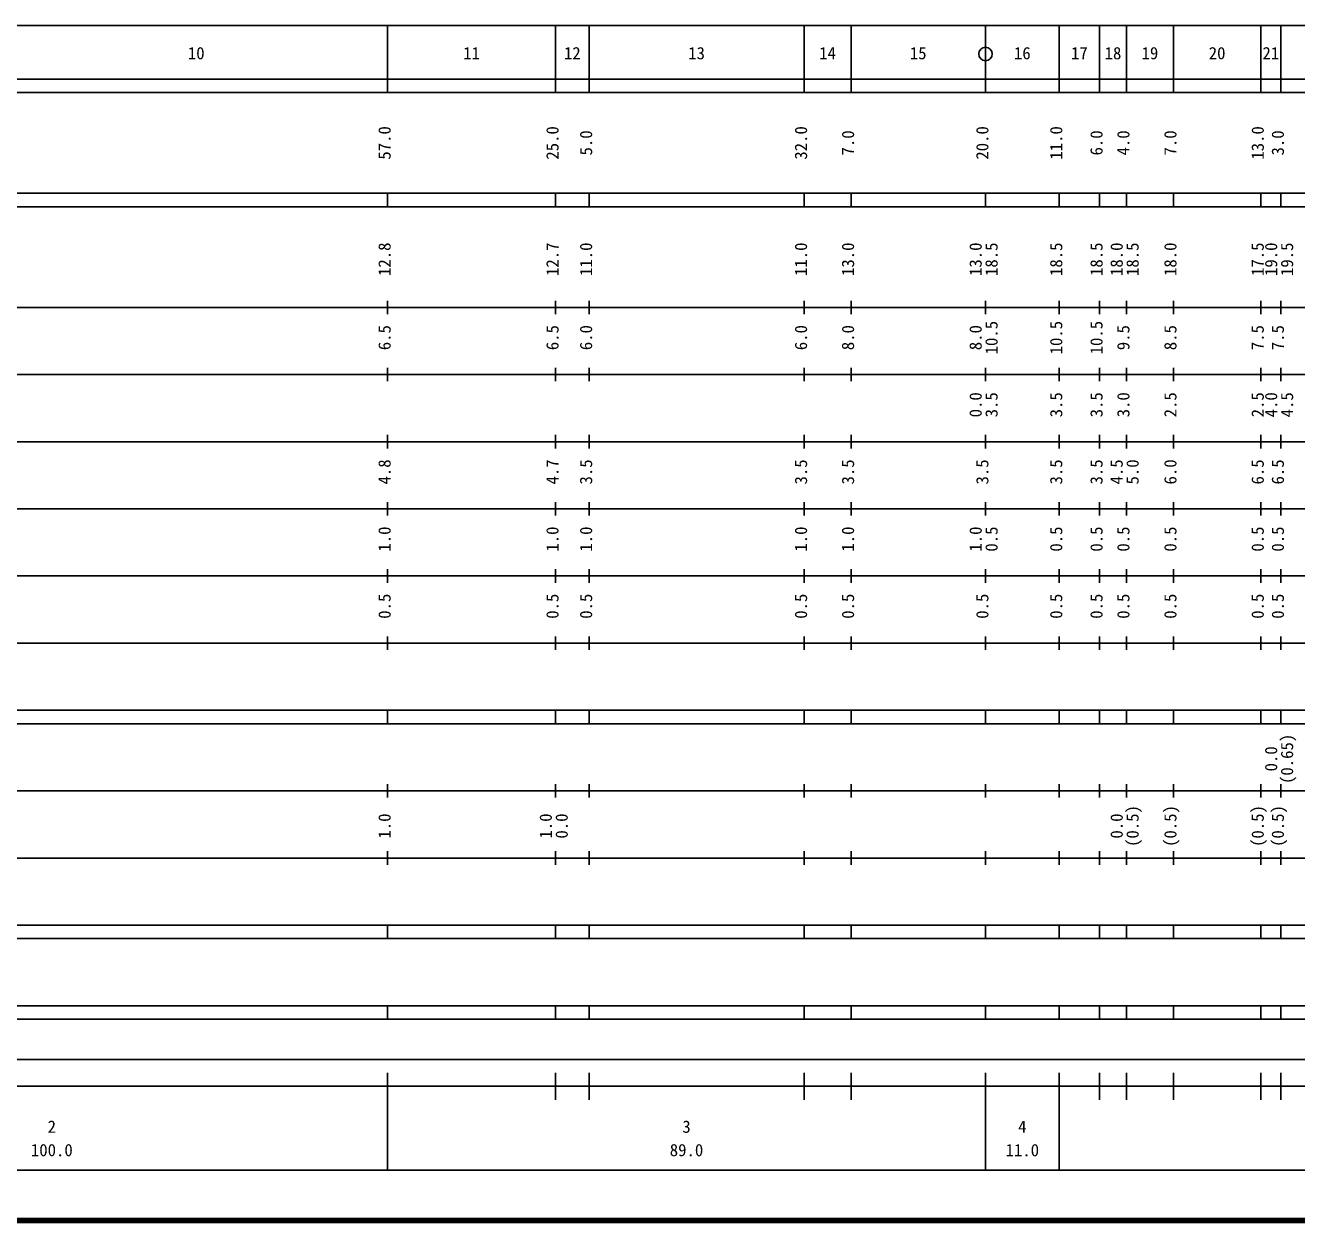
# Model space of a CAD drawing. Units: millimetres on the paper, enlarged 1000 times. Extents: x 40000 to 680000, y 20000 to 380000.
# Drawn here: x 214070 to 403333, y 20000 to 198000 of the extents above; entities that cross this region are included whole.
import ezdxf
from ezdxf.enums import TextEntityAlignment as Align

# ---------------------------------------------------------------- set-up
doc = ezdxf.new("R2010")
doc.units = ezdxf.units.MM
doc.header["$LTSCALE"] = 1000
doc.layers.add('M-TTL', color=2, linetype='Continuous', lineweight=140)
doc.layers.add('M-TTL-BAND', color=7, linetype='Continuous', lineweight=25)
doc.styles.add('ＭＳ ゴシック', font='')
doc.styles.get('ＭＳ ゴシック').set_extended_font_data('MS Gothic')

msp = doc.modelspace()

# ---------------------------------------------------------------- linework, layer by layer
at = {"layer": 'M-TTL'}
msp.add_line((40000, 20000), (680000, 20000), dxfattribs=at)
at = {"layer": 'M-TTL-BAND'}
for p, q in [((68000, 198000), (579000, 198000)), ((268000, 188000), (268000, 198000)), ((293000, 188000), (293000, 198000)), ((298000, 188000), (298000, 198000)), ((330000, 188000), (330000, 198000)), ((337000, 188000), (337000, 198000)), ((368000, 188000), (368000, 198000)), ((374000, 188000), (374000, 198000)), ((378000, 188000), (378000, 198000)), ((385000, 188000), (385000, 198000)), ((398000, 188000), (398000, 198000)), ((401000, 188000), (401000, 198000)), ((40000, 190000), (579000, 190000)), ((40000, 188000), (579000, 188000)), ((40000, 173000), (579000, 173000)), ((268000, 171000), (268000, 173000)), ((293000, 171000), (293000, 173000)), ((298000, 171000), (298000, 173000)), ((330000, 171000), (330000, 173000)), ((337000, 171000), (337000, 173000)), ((357000, 171000), (357000, 173000)), ((368000, 171000), (368000, 173000)), ((374000, 171000), (374000, 173000)), ((378000, 171000), (378000, 173000)), ((385000, 171000), (385000, 173000)), ((398000, 171000), (398000, 173000)), ((401000, 171000), (401000, 173000)), ((40000, 171000), (579000, 171000)), ((40000, 156000), (579000, 156000)), ((268000, 155000), (268000, 157000)), ((293000, 155000), (293000, 157000)), ((298000, 155000), (298000, 157000)), ((330000, 155000), (330000, 157000)), ((337000, 155000), (337000, 157000)), ((357000, 155000), (357000, 157000)), ((368000, 155000), (368000, 157000)), ((374000, 155000), (374000, 157000)), ((378000, 155000), (378000, 157000)), ((385000, 155000), (385000, 157000)), ((398000, 155000), (398000, 157000)), ((401000, 155000), (401000, 157000)), ((46000, 146000), (579000, 146000)), ((268000, 145000), (268000, 147000)), ((293000, 145000), (293000, 147000)), ((298000, 145000), (298000, 147000)), ((330000, 145000), (330000, 147000)), ((337000, 145000), (337000, 147000)), ((357000, 145000), (357000, 147000)), ((368000, 145000), (368000, 147000)), ((374000, 145000), (374000, 147000)), ((378000, 145000), (378000, 147000)), ((385000, 145000), (385000, 147000)), ((398000, 145000), (398000, 147000)), ((401000, 145000), (401000, 147000)), ((268000, 135000), (268000, 137000)), ((293000, 135000), (293000, 137000)), ((298000, 135000), (298000, 137000)), ((330000, 135000), (330000, 137000)), ((337000, 135000), (337000, 137000)), ((357000, 135000), (357000, 137000)), ((368000, 135000), (368000, 137000)), ((374000, 135000), (374000, 137000)), ((378000, 135000), (378000, 137000)), ((385000, 135000), (385000, 137000)), ((398000, 135000), (398000, 137000)), ((401000, 135000), (401000, 137000)), ((52000, 136000), (579000, 136000)), ((268000, 125000), (268000, 127000)), ((293000, 125000), (293000, 127000)), ((298000, 125000), (298000, 127000)), ((330000, 125000), (330000, 127000)), ((337000, 125000), (337000, 127000)), ((357000, 125000), (357000, 127000)), ((368000, 125000), (368000, 127000)), ((374000, 125000), (374000, 127000)), ((378000, 125000), (378000, 127000)), ((385000, 125000), (385000, 127000)), ((398000, 125000), (398000, 127000)), ((401000, 125000), (401000, 127000)), ((46000, 126000), (579000, 126000)), ((52000, 116000), (579000, 116000)), ((268000, 115000), (268000, 117000)), ((293000, 115000), (293000, 117000)), ((298000, 115000), (298000, 117000)), ((330000, 115000), (330000, 117000)), ((337000, 115000), (337000, 117000)), ((357000, 115000), (357000, 117000)), ((368000, 115000), (368000, 117000)), ((374000, 115000), (374000, 117000)), ((378000, 115000), (378000, 117000)), ((385000, 115000), (385000, 117000)), ((398000, 115000), (398000, 117000)), ((401000, 115000), (401000, 117000)), ((46000, 106000), (579000, 106000)), ((268000, 105000), (268000, 107000)), ((293000, 105000), (293000, 107000)), ((298000, 105000), (298000, 107000)), ((330000, 105000), (330000, 107000)), ((337000, 105000), (337000, 107000)), ((357000, 105000), (357000, 107000)), ((368000, 105000), (368000, 107000)), ((374000, 105000), (374000, 107000)), ((378000, 105000), (378000, 107000)), ((385000, 105000), (385000, 107000)), ((398000, 105000), (398000, 107000)), ((401000, 105000), (401000, 107000)), ((40000, 96000), (579000, 96000)), ((268000, 94000), (268000, 96000)), ((293000, 94000), (293000, 96000)), ((298000, 94000), (298000, 96000)), ((330000, 94000), (330000, 96000)), ((337000, 94000), (337000, 96000)), ((357000, 94000), (357000, 96000)), ((368000, 94000), (368000, 96000)), ((374000, 94000), (374000, 96000)), ((378000, 94000), (378000, 96000)), ((385000, 94000), (385000, 96000)), ((398000, 94000), (398000, 96000)), ((401000, 94000), (401000, 96000)), ((40000, 94000), (579000, 94000)), ((49000, 84000), (579000, 84000)), ((268000, 83000), (268000, 85000)), ((293000, 83000), (293000, 85000)), ((298000, 83000), (298000, 85000)), ((330000, 83000), (330000, 85000)), ((337000, 83000), (337000, 85000)), ((357000, 83000), (357000, 85000)), ((368000, 83000), (368000, 85000)), ((374000, 83000), (374000, 85000)), ((378000, 83000), (378000, 85000)), ((385000, 83000), (385000, 85000)), ((398000, 83000), (398000, 85000)), ((401000, 83000), (401000, 85000)), ((40000, 74000), (579000, 74000)), ((268000, 73000), (268000, 75000)), ((293000, 73000), (293000, 75000)), ((298000, 73000), (298000, 75000)), ((330000, 73000), (330000, 75000)), ((337000, 73000), (337000, 75000)), ((357000, 73000), (357000, 75000)), ((368000, 73000), (368000, 75000)), ((374000, 73000), (374000, 75000)), ((378000, 73000), (378000, 75000)), ((385000, 73000), (385000, 75000)), ((398000, 73000), (398000, 75000)), ((401000, 73000), (401000, 75000)), ((40000, 64000), (579000, 64000)), ((268000, 62000), (268000, 64000)), ((293000, 62000), (293000, 64000)), ((298000, 62000), (298000, 64000)), ((330000, 62000), (330000, 64000)), ((337000, 62000), (337000, 64000)), ((357000, 62000), (357000, 64000)), ((368000, 62000), (368000, 64000)), ((374000, 62000), (374000, 64000)), ((378000, 62000), (378000, 64000)), ((385000, 62000), (385000, 64000)), ((398000, 62000), (398000, 64000)), ((401000, 62000), (401000, 64000)), ((40000, 62000), (579000, 62000)), ((40000, 52000), (579000, 52000)), ((268000, 50000), (268000, 52000)), ((293000, 50000), (293000, 52000)), ((298000, 50000), (298000, 52000)), ((330000, 50000), (330000, 52000)), ((337000, 50000), (337000, 52000)), ((357000, 50000), (357000, 52000)), ((368000, 50000), (368000, 52000)), ((374000, 50000), (374000, 52000)), ((378000, 50000), (378000, 52000)), ((385000, 50000), (385000, 52000)), ((398000, 50000), (398000, 52000)), ((401000, 50000), (401000, 52000)), ((40000, 50000), (579000, 50000)), ((71000, 44000), (565000, 44000)), ((268000, 27500), (268000, 42000)), ((293000, 38000), (293000, 42000)), ((298000, 38000), (298000, 42000)), ((330000, 38000), (330000, 42000)), ((337000, 38000), (337000, 42000)), ((357000, 27500), (357000, 42000)), ((368000, 27500), (368000, 42000)), ((374000, 38000), (374000, 42000)), ((378000, 38000), (378000, 42000)), ((385000, 38000), (385000, 42000)), ((398000, 38000), (398000, 42000)), ((401000, 38000), (401000, 42000)), ((40000, 40000), (579000, 40000)), ((68000, 27500), (579000, 27500))]:
    msp.add_line(p, q, dxfattribs=at)

# ---------------------------------------------------------------- texts
at = {"layer": 'M-TTL-BAND', "style": 'ＭＳ ゴシック'}
for s, p in [('10', (239500, 192405)), ('11', (280500, 192405)), ('12', (295500, 192405)), ('13', (314000, 192405)), ('14', (333500, 192405)), ('15', (347000, 192405)), ('16', (362500, 192405)), ('17', (371000, 192405)), ('18', (376000, 192405)), ('19', (381500, 192405)), ('20', (391500, 192405)), ('21', (399500, 192405)), ('2', (218000, 32523)), ('3', (312500, 32523)), ('4', (362500, 32523)), ('100.0', (218000, 29033)), ('89.0', (312500, 29033)), ('11.0', (362500, 29033))]:
    msp.add_text(s, height=1833, dxfattribs=at).set_placement(p, align=Align.BOTTOM_CENTER)
for s, p in [('57.0', (269000, 180500)), ('25.0', (294000, 180500)), ('5.0', (299000, 180500)), ('32.0', (331000, 180500)), ('7.0', (338000, 180500)), ('20.0', (358000, 180500)), ('11.0', (369000, 180500)), ('6.0', (375000, 180500)), ('4.0', (379000, 180500)), ('7.0', (386000, 180500)), ('13.0', (399000, 180500)), ('3.0', (402000, 180500)), ('12.8', (269000, 163174)), ('12.7', (294000, 163174)), ('11.0', (299000, 163174)), ('11.0', (331000, 163174)), ('13.0', (338000, 163174)), ('13.0', (357000, 163174)), ('18.5', (359370, 163174)), ('18.5', (369000, 163174)), ('18.5', (375000, 163174)), ('18.0', (378000, 163174)), ('18.5', (380370, 163174)), ('18.0', (386000, 163174)), ('17.5', (399000, 163174)), ('19.0', (401000, 163174)), ('19.5', (403370, 163174)), ('10.5', (359370, 151500)), ('10.5', (369000, 151500)), ('10.5', (375000, 151500)), ('6.5', (269000, 151500)), ('6.5', (294000, 151500)), ('6.0', (299000, 151500)), ('6.0', (331000, 151500)), ('8.0', (338000, 151500)), ('8.0', (357000, 151500)), ('9.5', (379000, 151500)), ('8.5', (386000, 151500)), ('7.5', (399000, 151500)), ('7.5', (402000, 151500)), ('0.0', (357000, 141500)), ('3.5', (359370, 141500)), ('3.5', (369000, 141500)), ('3.5', (375000, 141500)), ('3.0', (379000, 141500)), ('2.5', (386000, 141500)), ('2.5', (399000, 141500)), ('4.0', (401000, 141500)), ('4.5', (403370, 141500)), ('4.8', (269000, 131500)), ('4.7', (294000, 131500)), ('3.5', (299000, 131500)), ('3.5', (331000, 131500)), ('3.5', (338000, 131500)), ('3.5', (358000, 131500)), ('3.5', (369000, 131500)), ('3.5', (375000, 131500)), ('4.5', (378000, 131500)), ('5.0', (380370, 131500)), ('6.0', (386000, 131500)), ('6.5', (399000, 131500)), ('6.5', (402000, 131500)), ('1.0', (269000, 121500)), ('1.0', (294000, 121500)), ('1.0', (299000, 121500)), ('1.0', (331000, 121500)), ('1.0', (338000, 121500)), ('1.0', (357000, 121500)), ('0.5', (359370, 121500)), ('0.5', (369000, 121500)), ('0.5', (375000, 121500)), ('0.5', (379000, 121500)), ('0.5', (386000, 121500)), ('0.5', (399000, 121500)), ('0.5', (402000, 121500)), ('0.5', (269000, 111500)), ('0.5', (294000, 111500)), ('0.5', (299000, 111500)), ('0.5', (331000, 111500)), ('0.5', (338000, 111500)), ('0.5', (358000, 111500)), ('0.5', (369000, 111500)), ('0.5', (375000, 111500)), ('0.5', (379000, 111500)), ('0.5', (386000, 111500)), ('0.5', (399000, 111500)), ('0.5', (402000, 111500)), ('(0.65)', (403370, 88764)), ('0.0', (401000, 88764)), ('(0.5)', (380370, 78764)), ('(0.5)', (386000, 78764)), ('(0.5)', (399000, 78764)), ('(0.5)', (402000, 78764)), ('1.0', (269000, 78764)), ('1.0', (293000, 78764)), ('0.0', (295370, 78764)), ('0.0', (378000, 78764))]:
    msp.add_text(s, height=1833, rotation=90, dxfattribs=at).set_placement(p, align=Align.BOTTOM_CENTER)

# ---------------------------------------------------------------- wipeouts: each hides what was drawn before it
msp.add_wipeout([(358016, 193743), (358015, 193782), (358013, 193821), (358009, 193860), (358003, 193899), (357997, 193938), (357988, 193976), (357978, 194014), (357967, 194052), (357954, 194089), (357940, 194125), (357924, 194161), (357907, 194197), (357888, 194231), (357868, 194265), (357847, 194298), (357825, 194330), (357801, 194362), (357776, 194392), (357750, 194421), (357723, 194450), (357695, 194477), (357665, 194503), (357635, 194528), (357604, 194552), (357571, 194574), (357538, 194595), (357504, 194615), (357470, 194634), (357434, 194651), (357398, 194666), (357362, 194681), (357325, 194694), (357287, 194705), (357249, 194715), (357211, 194723), (357172, 194730), (357133, 194736), (357094, 194740), (357055, 194742), (357016, 194743), (356976, 194742), (356937, 194740), (356898, 194736), (356859, 194730), (356821, 194723), (356782, 194715), (356744, 194705), (356707, 194694), (356670, 194681), (356633, 194666), (356597, 194651), (356562, 194634), (356527, 194615), (356493, 194595), (356460, 194574), (356428, 194552), (356397, 194528), (356366, 194503), (356337, 194477), (356309, 194450), (356281, 194421), (356255, 194392), (356230, 194362), (356207, 194330), (356184, 194298), (356163, 194265), (356143, 194231), (356125, 194197), (356108, 194161), (356092, 194125), (356078, 194089), (356065, 194052), (356053, 194014), (356043, 193976), (356035, 193938), (356028, 193899), (356023, 193860), (356019, 193821), (356017, 193782), (356016, 193743), (356017, 193703), (356019, 193664), (356023, 193625), (356028, 193586), (356035, 193547), (356043, 193509), (356053, 193471), (356065, 193434), (356078, 193396), (356092, 193360), (356108, 193324), (356125, 193289), (356143, 193254), (356163, 193220), (356184, 193187), (356207, 193155), (356230, 193123), (356255, 193093), (356281, 193064), (356309, 193035), (356337, 193008), (356366, 192982), (356397, 192957), (356428, 192934), (356460, 192911), (356493, 192890), (356527, 192870), (356562, 192852), (356597, 192834), (356633, 192819), (356670, 192804), (356707, 192792), (356744, 192780), (356782, 192770), (356821, 192762), (356859, 192755), (356898, 192750), (356937, 192746), (356976, 192743), (357016, 192743), (357055, 192743), (357094, 192746), (357133, 192750), (357172, 192755), (357211, 192762), (357249, 192770), (357287, 192780), (357325, 192792), (357362, 192804), (357398, 192819), (357434, 192834), (357470, 192852), (357504, 192870), (357538, 192890), (357571, 192911), (357604, 192934), (357635, 192957), (357665, 192982), (357695, 193008), (357723, 193035), (357750, 193064), (357776, 193093), (357801, 193123), (357825, 193155), (357847, 193187), (357868, 193220), (357888, 193254), (357907, 193289), (357924, 193324), (357940, 193360), (357954, 193396), (357967, 193434), (357978, 193471), (357988, 193509), (357997, 193547), (358003, 193586), (358009, 193625), (358013, 193664), (358015, 193703)])

# ---------------------------------------------------------------- next in the draw order: linework, layer by layer
at = {"layer": 'M-TTL-BAND'}
msp.add_line((357000, 188000), (357000, 198000), dxfattribs=at)
msp.add_circle((357016, 193743), 1000, dxfattribs=at)

doc.saveas('drawing.dxf')
